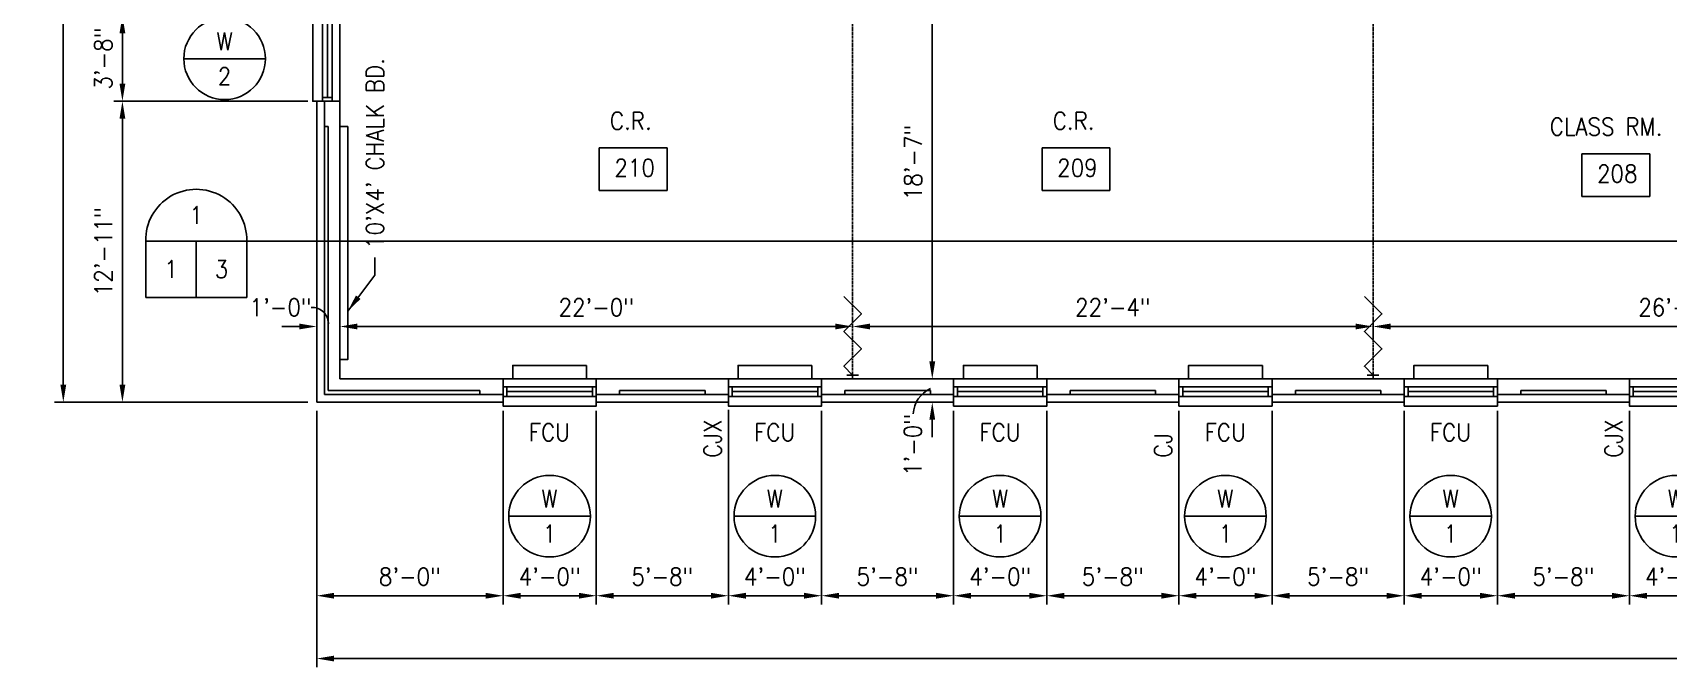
# Model space of a CAD drawing. Header units: inches. Extents: x 435 to 5963, y 191 to 2765.
# Drawn here: x 557 to 1399, y 1835 to 2162 of the extents above; entities that cross this region are included whole.
import ezdxf
from ezdxf.enums import TextEntityAlignment as Align

# ---------------------------------------------------------------- set-up
doc = ezdxf.new("R2010")
doc.units = ezdxf.units.IN
doc.header["$LTSCALE"] = 0.5
doc.header["$MEASUREMENT"] = 0
doc.linetypes.add('DASHEDX2', pattern=[1.5, 1, -0.5])
doc.layers.get('0').update_dxf_attribs({"linetype": 'CONTINUOUS'})
doc.layers.get('Defpoints').update_dxf_attribs({"linetype": 'CONTINUOUS'})
for name, color, linetype in [('A-ANNO-DIMS', 7, 'CONTINUOUS'), ('A-ANNO-TEXT', 7, 'CONTINUOUS'), ('A-EQPM', 3, 'CONTINUOUS'), ('A-FLOR-IDEN', 7, 'CONTINUOUS'), ('A-GLAZ', 3, 'CONTINUOUS'), ('A-GLAZ-IDEN', 7, 'CONTINUOUS'), ('A-GLAZ-SILL', 3, 'CONTINUOUS'), ('A-SECT-IDEN', 7, 'CONTINUOUS'), ('A-WALL', 2, 'CONTINUOUS'), ('A-WALL-MOVE', 2, 'CONTINUOUS'), ('M-HVAC-EQPM', 4, 'CONTINUOUS'), ('S-SLAB-JOIN', 2, 'CONTINUOUS')]:
    doc.layers.add(name, color=color, linetype=linetype)
doc.styles.add('ROMANS', font='romans.shx', dxfattribs={"width": 0.9})
doc.dimstyles.new('DIM96', dxfattribs={"dimscale": 96, "dimtxt": 0.09375, "dimasz": 0.09375, "dimexe": 0.046875, "dimexo": 0.046875, "dimgap": 0.046875, "dimtad": 1, "dimdec": 4, "dimzin": 3, "dimdsep": 46, "dimlunit": 4, "dimtxsty": 'ROMANS', "dimcen": 0.046875, "dimaunit": 1, "dimadec": 0, "dimazin": 0, "dimtfac": 0.7, "dimtdec": 4, "dimtofl": 0, "dimtmove": 2, "dimatfit": 3, "dimfxl": 1, "dimfrac": 1, "dimtolj": 1, "dimtzin": 0, "dimarcsym": 0})
doc.dimstyles.new('DIM96A', dxfattribs={"dimscale": 96, "dimtxt": 0.09375, "dimasz": 0.09375, "dimexe": 0.046875, "dimexo": 0.046875, "dimgap": 0.046875, "dimtad": 1, "dimdec": 4, "dimzin": 3, "dimdsep": 46, "dimlunit": 4, "dimtxsty": 'ROMANS', "dimcen": 0.046875, "dimaunit": 1, "dimadec": 0, "dimazin": 0, "dimtfac": 0.7, "dimtdec": 4, "dimtofl": 0, "dimtmove": 2, "dimatfit": 3, "dimfxl": 1, "dimfrac": 1, "dimtolj": 1, "dimtzin": 0, "dimarcsym": 0})
doc.dimstyles.new('LED96', dxfattribs={"dimscale": 96, "dimtxt": 0.09375, "dimasz": 0.09375, "dimexe": 0.046875, "dimexo": 0.046875, "dimgap": 0.046875, "dimtad": 0, "dimdec": 4, "dimzin": 3, "dimdsep": 46, "dimlunit": 4, "dimtxsty": 'ROMANS', "dimcen": 0.046875, "dimaunit": 1, "dimadec": 0, "dimazin": 0, "dimtfac": 0.7, "dimtdec": 4, "dimtofl": 0, "dimtmove": 2, "dimatfit": 3, "dimfxl": 1, "dimfrac": 1, "dimtolj": 1, "dimtzin": 0, "dimarcsym": 0})

# ---------------------------------------------------------------- blocks, each defined once
blk = doc.blocks.new('SILL')
for points in [[(0, 0), (48, 0), (48, -4), (0, -4)], [(0, -9), (48, -9), (48, -14), (0, -14)]]:
    blk.add_lwpolyline(points, close=True)
blk = doc.blocks.new('GLAZ')
for p, q in [((2, -5), (2, 0)), ((46, -5), (46, 0)), ((2, -2.5), (46, -2.5))]:
    blk.add_line(p, q)
blk.add_lwpolyline([(0, 0), (48, 0), (48, -5), (0, -5)], close=True)
blk = doc.blocks.new('GLAZ1')
for p, q in [((2, 5), (2, 0)), ((2, 2.5), (42, 2.5)), ((42, 5), (42, 0))]:
    blk.add_line(p, q)
blk.add_lwpolyline([(0, 0), (44, 0), (44, 5), (0, 5)], close=True)
blk = doc.blocks.new('SILL1')
for points in [[(0, 9), (44, 9), (44, 14), (0, 14)], [(0, 0), (44, 0), (44, 4), (0, 4)]]:
    blk.add_lwpolyline(points, close=True)
blk = doc.blocks.new('*D204')
at = {"layer": 'A-ANNO-DIMS', "color": 0, "lineweight": -2}
for p, q in [((698.5, 2530), (568.04, 2530)), ((572.54, 2521), (572.54, 1981)), ((698.5, 1972), (568.04, 1972))]:
    blk.add_line(p, q, dxfattribs=at)
at = {"layer": 'A-ANNO-DIMS', "color": 0}
for points in [[(571.04, 2521), (574.04, 2521), (572.54, 2530)], [(571.04, 1981), (574.04, 1981), (572.54, 1972)]]:
    blk.add_solid(points, dxfattribs=at)
at = {"layer": 'Defpoints', "color": 0}
for p in [(703, 2530), (572.54, 1972), (703, 1972)]:
    blk.add_point(p, dxfattribs=at)
at = {"layer": 'A-ANNO-DIMS', "color": 0, "insert": (562.68, 2251), "char_height": 9, "attachment_point": 5, "rotation": 90, "style": 'ROMANS'}
blk.add_mtext('\\A1;46\'-6"', dxfattribs=at)
blk = doc.blocks.new('*D292')
at = {"layer": 'A-ANNO-DIMS', "color": 0, "lineweight": -2}
for p, q in [((698.5, 2171), (598.47, 2171)), ((602.97, 2162), (602.97, 2136)), ((698.5, 2127), (598.47, 2127))]:
    blk.add_line(p, q, dxfattribs=at)
at = {"layer": 'A-ANNO-DIMS', "color": 0}
for points in [[(601.47, 2162), (604.47, 2162), (602.97, 2171)], [(601.47, 2136), (604.47, 2136), (602.97, 2127)]]:
    blk.add_solid(points, dxfattribs=at)
at = {"layer": 'Defpoints', "color": 0}
for p in [(703, 2171), (602.97, 2127), (703, 2127)]:
    blk.add_point(p, dxfattribs=at)
at = {"layer": 'A-ANNO-DIMS', "color": 0, "insert": (593.11, 2149), "char_height": 9, "attachment_point": 5, "rotation": 90, "style": 'ROMANS'}
blk.add_mtext('\\A1;3\'-8"', dxfattribs=at)
blk = doc.blocks.new('*D293')
at = {"layer": 'A-ANNO-DIMS', "color": 0, "lineweight": -2}
for p, q in [((698.5, 2127), (598.47, 2127)), ((602.97, 2118), (602.97, 1981)), ((657.47, 1972), (598.47, 1972))]:
    blk.add_line(p, q, dxfattribs=at)
at = {"layer": 'A-ANNO-DIMS', "color": 0}
for points in [[(601.47, 2118), (604.47, 2118), (602.97, 2127)], [(601.47, 1981), (604.47, 1981), (602.97, 1972)]]:
    blk.add_solid(points, dxfattribs=at)
at = {"layer": 'Defpoints', "color": 0}
for p in [(703, 2127), (602.97, 1972), (661.97, 1972)]:
    blk.add_point(p, dxfattribs=at)
at = {"layer": 'A-ANNO-DIMS', "color": 0, "insert": (593.11, 2049.5), "char_height": 9, "attachment_point": 5, "rotation": 90, "style": 'ROMANS'}
blk.add_mtext('\\A1;12\'-11"', dxfattribs=at)
blk = doc.blocks.new('*D209')
at = {"layer": 'A-ANNO-DIMS', "color": 0, "lineweight": -2}
for p, q in [((703, 1967.5), (703, 1835.47)), ((3103, 1967.5), (3103, 1835.47)), ((712, 1839.97), (3094, 1839.97))]:
    blk.add_line(p, q, dxfattribs=at)
at = {"layer": 'A-ANNO-DIMS', "color": 0}
for points in [[(712, 1841.47), (712, 1838.47), (703, 1839.97)], [(3094, 1841.47), (3094, 1838.47), (3103, 1839.97)]]:
    blk.add_solid(points, dxfattribs=at)
at = {"layer": 'Defpoints', "color": 0}
for p in [(703, 1972), (3103, 1972), (3103, 1839.97)]:
    blk.add_point(p, dxfattribs=at)
at = {"layer": 'A-ANNO-DIMS', "color": 0, "insert": (1903, 1849.83), "char_height": 9, "attachment_point": 5, "style": 'ROMANS'}
blk.add_mtext('\\A1;200\'-0"', dxfattribs=at)
blk = doc.blocks.new('*D210')
at = {"layer": 'A-ANNO-DIMS', "color": 0, "lineweight": -2}
for p, q in [((703, 1967.5), (703, 1867.83)), ((799, 1967.5), (799, 1867.83)), ((712, 1872.33), (790, 1872.33))]:
    blk.add_line(p, q, dxfattribs=at)
at = {"layer": 'A-ANNO-DIMS', "color": 0}
for points in [[(712, 1873.83), (712, 1870.83), (703, 1872.33)], [(790, 1873.83), (790, 1870.83), (799, 1872.33)]]:
    blk.add_solid(points, dxfattribs=at)
at = {"layer": 'Defpoints', "color": 0}
for p in [(703, 1972), (799, 1972), (799, 1872.33)]:
    blk.add_point(p, dxfattribs=at)
at = {"layer": 'A-ANNO-DIMS', "color": 0, "insert": (751, 1882.18), "char_height": 9, "attachment_point": 5, "style": 'ROMANS'}
blk.add_mtext('\\A1;8\'-0"', dxfattribs=at)
blk = doc.blocks.new('*D211')
at = {"layer": 'A-ANNO-DIMS', "color": 0, "lineweight": -2}
for p, q in [((799, 1967.5), (799, 1867.83)), ((847, 1967.5), (847, 1867.83)), ((808, 1872.33), (838, 1872.33))]:
    blk.add_line(p, q, dxfattribs=at)
at = {"layer": 'A-ANNO-DIMS', "color": 0}
for points in [[(808, 1873.83), (808, 1870.83), (799, 1872.33)], [(838, 1873.83), (838, 1870.83), (847, 1872.33)]]:
    blk.add_solid(points, dxfattribs=at)
at = {"layer": 'Defpoints', "color": 0}
for p in [(799, 1972), (847, 1972), (847, 1872.33)]:
    blk.add_point(p, dxfattribs=at)
at = {"layer": 'A-ANNO-DIMS', "color": 0, "insert": (823, 1882.18), "char_height": 9, "attachment_point": 5, "style": 'ROMANS'}
blk.add_mtext('\\A1;4\'-0"', dxfattribs=at)
blk = doc.blocks.new('*D212')
at = {"layer": 'A-ANNO-DIMS', "color": 0, "lineweight": -2}
for p, q in [((847, 1967.5), (847, 1867.83)), ((915, 1968), (915, 1867.83)), ((856, 1872.33), (906, 1872.33))]:
    blk.add_line(p, q, dxfattribs=at)
at = {"layer": 'A-ANNO-DIMS', "color": 0}
for points in [[(856, 1873.83), (856, 1870.83), (847, 1872.33)], [(906, 1873.83), (906, 1870.83), (915, 1872.33)]]:
    blk.add_solid(points, dxfattribs=at)
at = {"layer": 'Defpoints', "color": 0}
for p in [(847, 1972), (915, 1972.5), (915, 1872.33)]:
    blk.add_point(p, dxfattribs=at)
at = {"layer": 'A-ANNO-DIMS', "color": 0, "insert": (881, 1882.18), "char_height": 9, "attachment_point": 5, "style": 'ROMANS'}
blk.add_mtext('\\A1;5\'-8"', dxfattribs=at)
blk = doc.blocks.new('*D213')
at = {"layer": 'A-ANNO-DIMS', "color": 0, "lineweight": -2}
for p, q in [((915, 1968), (915, 1867.83)), ((963, 1967.5), (963, 1867.83)), ((924, 1872.33), (954, 1872.33))]:
    blk.add_line(p, q, dxfattribs=at)
at = {"layer": 'A-ANNO-DIMS', "color": 0}
for points in [[(924, 1873.83), (924, 1870.83), (915, 1872.33)], [(954, 1873.83), (954, 1870.83), (963, 1872.33)]]:
    blk.add_solid(points, dxfattribs=at)
at = {"layer": 'Defpoints', "color": 0}
for p in [(915, 1972.5), (963, 1972), (963, 1872.33)]:
    blk.add_point(p, dxfattribs=at)
at = {"layer": 'A-ANNO-DIMS', "color": 0, "insert": (939, 1882.18), "char_height": 9, "attachment_point": 5, "style": 'ROMANS'}
blk.add_mtext('\\A1;4\'-0"', dxfattribs=at)
blk = doc.blocks.new('*D214')
at = {"layer": 'A-ANNO-DIMS', "color": 0, "lineweight": -2}
for p, q in [((963, 1967.5), (963, 1867.83)), ((1031, 1967.5), (1031, 1867.83)), ((972, 1872.33), (1022, 1872.33))]:
    blk.add_line(p, q, dxfattribs=at)
at = {"layer": 'A-ANNO-DIMS', "color": 0}
for points in [[(972, 1873.83), (972, 1870.83), (963, 1872.33)], [(1022, 1873.83), (1022, 1870.83), (1031, 1872.33)]]:
    blk.add_solid(points, dxfattribs=at)
at = {"layer": 'Defpoints', "color": 0}
for p in [(963, 1972), (1031, 1972), (1031, 1872.33)]:
    blk.add_point(p, dxfattribs=at)
at = {"layer": 'A-ANNO-DIMS', "color": 0, "insert": (997, 1882.18), "char_height": 9, "attachment_point": 5, "style": 'ROMANS'}
blk.add_mtext('\\A1;5\'-8"', dxfattribs=at)
blk = doc.blocks.new('*D215')
at = {"layer": 'A-ANNO-DIMS', "color": 0, "lineweight": -2}
for p, q in [((1031, 1967.5), (1031, 1867.83)), ((1079, 1967.5), (1079, 1867.83)), ((1040, 1872.33), (1070, 1872.33))]:
    blk.add_line(p, q, dxfattribs=at)
at = {"layer": 'A-ANNO-DIMS', "color": 0}
for points in [[(1040, 1873.83), (1040, 1870.83), (1031, 1872.33)], [(1070, 1873.83), (1070, 1870.83), (1079, 1872.33)]]:
    blk.add_solid(points, dxfattribs=at)
at = {"layer": 'Defpoints', "color": 0}
for p in [(1031, 1972), (1079, 1972), (1079, 1872.33)]:
    blk.add_point(p, dxfattribs=at)
at = {"layer": 'A-ANNO-DIMS', "color": 0, "insert": (1055, 1882.18), "char_height": 9, "attachment_point": 5, "style": 'ROMANS'}
blk.add_mtext('\\A1;4\'-0"', dxfattribs=at)
blk = doc.blocks.new('*D216')
at = {"layer": 'A-ANNO-DIMS', "color": 0, "lineweight": -2}
for p, q in [((1079, 1967.5), (1079, 1867.83)), ((1147, 1967.5), (1147, 1867.83)), ((1088, 1872.33), (1138, 1872.33))]:
    blk.add_line(p, q, dxfattribs=at)
at = {"layer": 'A-ANNO-DIMS', "color": 0}
for points in [[(1088, 1873.83), (1088, 1870.83), (1079, 1872.33)], [(1138, 1873.83), (1138, 1870.83), (1147, 1872.33)]]:
    blk.add_solid(points, dxfattribs=at)
at = {"layer": 'Defpoints', "color": 0}
for p in [(1079, 1972), (1147, 1972), (1147, 1872.33)]:
    blk.add_point(p, dxfattribs=at)
at = {"layer": 'A-ANNO-DIMS', "color": 0, "insert": (1113, 1882.18), "char_height": 9, "attachment_point": 5, "style": 'ROMANS'}
blk.add_mtext('\\A1;5\'-8"', dxfattribs=at)
blk = doc.blocks.new('*D217')
at = {"layer": 'A-ANNO-DIMS', "color": 0, "lineweight": -2}
for p, q in [((1147, 1967.5), (1147, 1867.83)), ((1195, 1967.5), (1195, 1867.83)), ((1156, 1872.33), (1186, 1872.33))]:
    blk.add_line(p, q, dxfattribs=at)
at = {"layer": 'A-ANNO-DIMS', "color": 0}
for points in [[(1156, 1873.83), (1156, 1870.83), (1147, 1872.33)], [(1186, 1873.83), (1186, 1870.83), (1195, 1872.33)]]:
    blk.add_solid(points, dxfattribs=at)
at = {"layer": 'Defpoints', "color": 0}
for p in [(1147, 1972), (1195, 1972), (1195, 1872.33)]:
    blk.add_point(p, dxfattribs=at)
at = {"layer": 'A-ANNO-DIMS', "color": 0, "insert": (1171, 1882.18), "char_height": 9, "attachment_point": 5, "style": 'ROMANS'}
blk.add_mtext('\\A1;4\'-0"', dxfattribs=at)
blk = doc.blocks.new('*D218')
at = {"layer": 'A-ANNO-DIMS', "color": 0, "lineweight": -2}
for p, q in [((1195, 1967.5), (1195, 1867.83)), ((1263, 1967.5), (1263, 1867.83)), ((1204, 1872.33), (1254, 1872.33))]:
    blk.add_line(p, q, dxfattribs=at)
at = {"layer": 'A-ANNO-DIMS', "color": 0}
for points in [[(1204, 1873.83), (1204, 1870.83), (1195, 1872.33)], [(1254, 1873.83), (1254, 1870.83), (1263, 1872.33)]]:
    blk.add_solid(points, dxfattribs=at)
at = {"layer": 'Defpoints', "color": 0}
for p in [(1195, 1972), (1263, 1972), (1263, 1872.33)]:
    blk.add_point(p, dxfattribs=at)
at = {"layer": 'A-ANNO-DIMS', "color": 0, "insert": (1229, 1882.18), "char_height": 9, "attachment_point": 5, "style": 'ROMANS'}
blk.add_mtext('\\A1;5\'-8"', dxfattribs=at)
blk = doc.blocks.new('*D219')
at = {"layer": 'A-ANNO-DIMS', "color": 0, "lineweight": -2}
for p, q in [((1263, 1967.5), (1263, 1867.83)), ((1311, 1967.5), (1311, 1867.83)), ((1272, 1872.33), (1302, 1872.33))]:
    blk.add_line(p, q, dxfattribs=at)
at = {"layer": 'A-ANNO-DIMS', "color": 0}
for points in [[(1272, 1873.83), (1272, 1870.83), (1263, 1872.33)], [(1302, 1873.83), (1302, 1870.83), (1311, 1872.33)]]:
    blk.add_solid(points, dxfattribs=at)
at = {"layer": 'Defpoints', "color": 0}
for p in [(1263, 1972), (1311, 1972), (1311, 1872.33)]:
    blk.add_point(p, dxfattribs=at)
at = {"layer": 'A-ANNO-DIMS', "color": 0, "insert": (1287, 1882.18), "char_height": 9, "attachment_point": 5, "style": 'ROMANS'}
blk.add_mtext('\\A1;4\'-0"', dxfattribs=at)
blk = doc.blocks.new('*D220')
at = {"layer": 'A-ANNO-DIMS', "color": 0, "lineweight": -2}
for p, q in [((1311, 1967.5), (1311, 1867.83)), ((1379, 1967.5), (1379, 1867.83)), ((1320, 1872.33), (1370, 1872.33))]:
    blk.add_line(p, q, dxfattribs=at)
at = {"layer": 'A-ANNO-DIMS', "color": 0}
for points in [[(1320, 1873.83), (1320, 1870.83), (1311, 1872.33)], [(1370, 1873.83), (1370, 1870.83), (1379, 1872.33)]]:
    blk.add_solid(points, dxfattribs=at)
at = {"layer": 'Defpoints', "color": 0}
for p in [(1311, 1972), (1379, 1972), (1379, 1872.33)]:
    blk.add_point(p, dxfattribs=at)
at = {"layer": 'A-ANNO-DIMS', "color": 0, "insert": (1345, 1882.18), "char_height": 9, "attachment_point": 5, "style": 'ROMANS'}
blk.add_mtext('\\A1;5\'-8"', dxfattribs=at)
blk = doc.blocks.new('*D221')
at = {"layer": 'A-ANNO-DIMS', "color": 0, "lineweight": -2}
for p, q in [((1379, 1967.5), (1379, 1867.83)), ((1427, 1967.5), (1427, 1867.83)), ((1388, 1872.33), (1418, 1872.33))]:
    blk.add_line(p, q, dxfattribs=at)
at = {"layer": 'A-ANNO-DIMS', "color": 0}
for points in [[(1388, 1873.83), (1388, 1870.83), (1379, 1872.33)], [(1418, 1873.83), (1418, 1870.83), (1427, 1872.33)]]:
    blk.add_solid(points, dxfattribs=at)
at = {"layer": 'Defpoints', "color": 0}
for p in [(1379, 1972), (1427, 1972), (1427, 1872.33)]:
    blk.add_point(p, dxfattribs=at)
at = {"layer": 'A-ANNO-DIMS', "color": 0, "insert": (1403, 1882.18), "char_height": 9, "attachment_point": 5, "style": 'ROMANS'}
blk.add_mtext('\\A1;4\'-0"', dxfattribs=at)
blk = doc.blocks.new('XXB')
for p, q in [((-0.2708, 0), (0.2708, 0)), ((-0.2708, -0.3021), (-0.2708, 0)), ((0, -0.3021), (0, 0)), ((0.2708, -0.3021), (0.2708, 0)), ((-0.2708, -0.3021), (0.2708, -0.3021))]:
    blk.add_line(p, q)
blk.add_arc((0, 0.0069), 0.2709, 358.5347, 181.4653)
at = {"style": 'ROMANS', "width": 0.9}
for tag, p in [('$', (0, 0.1389)), ('#', (0.1354, -0.151)), ('@', (-0.1354, -0.151))]:
    blk.add_attdef(tag, text='', height=0.0938, dxfattribs=at).set_placement(p, align=Align.MIDDLE)
blk = doc.blocks.new('XXC')
blk.add_line((-0.2188, 0), (0.2188, 0))
blk.add_circle((0, 0), 0.2188)
at = {"style": 'ROMANS', "width": 0.9}
for tag, p in [('#', (0, 0.0937)), ('@', (0, -0.0938))]:
    blk.add_attdef(tag, text='', height=0.0938, dxfattribs=at).set_placement(p, align=Align.MIDDLE)
blk = doc.blocks.new('*D344')
at = {"layer": 'A-ANNO-DIMS', "color": 0, "lineweight": -2}
for p, q in [((703, 2007.5), (703, 2015.5)), ((715, 2007.5), (715, 2015.5)), ((694, 2011), (685, 2011)), ((724, 2011), (733, 2011))]:
    blk.add_line(p, q, dxfattribs=at)
at = {"layer": 'A-ANNO-DIMS', "color": 0}
for points in [[(694, 2012.5), (694, 2009.5), (703, 2011)], [(724, 2012.5), (724, 2009.5), (715, 2011)]]:
    blk.add_solid(points, dxfattribs=at)
at = {"layer": 'Defpoints', "color": 0}
for p in [(715, 2011), (703, 2003), (715, 2003)]:
    blk.add_point(p, dxfattribs=at)
at = {"layer": 'A-ANNO-DIMS', "color": 0, "insert": (684.42, 2020.86), "char_height": 9, "attachment_point": 5, "style": 'ROMANS'}
blk.add_mtext('\\A1;1\'-0"', dxfattribs=at)
blk = doc.blocks.new('*D345')
at = {"layer": 'A-ANNO-DIMS', "color": 0, "lineweight": -2}
for p, q in [((715, 2007.5), (715, 2015.5)), ((979, 2012.5), (979, 2015.5)), ((724, 2011), (970, 2011))]:
    blk.add_line(p, q, dxfattribs=at)
at = {"layer": 'A-ANNO-DIMS', "color": 0}
for points in [[(724, 2012.5), (724, 2009.5), (715, 2011)], [(970, 2012.5), (970, 2009.5), (979, 2011)]]:
    blk.add_solid(points, dxfattribs=at)
at = {"layer": 'Defpoints', "color": 0}
for p in [(979, 2011), (979, 2008), (715, 2003)]:
    blk.add_point(p, dxfattribs=at)
at = {"layer": 'A-ANNO-DIMS', "color": 0, "insert": (847, 2020.86), "char_height": 9, "attachment_point": 5, "style": 'ROMANS'}
blk.add_mtext('\\A1;22\'-0"', dxfattribs=at)
blk = doc.blocks.new('*D346')
at = {"layer": 'A-ANNO-DIMS', "color": 0, "lineweight": -2}
for p, q in [((979, 2012.5), (979, 2015.5)), ((1247, 2004.5), (1247, 2015.5)), ((988, 2011), (1238, 2011))]:
    blk.add_line(p, q, dxfattribs=at)
at = {"layer": 'A-ANNO-DIMS', "color": 0}
for points in [[(988, 2012.5), (988, 2009.5), (979, 2011)], [(1238, 2012.5), (1238, 2009.5), (1247, 2011)]]:
    blk.add_solid(points, dxfattribs=at)
at = {"layer": 'Defpoints', "color": 0}
for p in [(979, 2008), (1247, 2011), (1247, 2000)]:
    blk.add_point(p, dxfattribs=at)
at = {"layer": 'A-ANNO-DIMS', "color": 0, "insert": (1113, 2020.86), "char_height": 9, "attachment_point": 5, "style": 'ROMANS'}
blk.add_mtext('\\A1;22\'-4"', dxfattribs=at)
blk = doc.blocks.new('*D347')
at = {"layer": 'A-ANNO-DIMS', "color": 0, "lineweight": -2}
for p, q in [((1247, 2004.5), (1247, 2015.5)), ((1559, 2005.5), (1559, 2015.5)), ((1256, 2011), (1550, 2011))]:
    blk.add_line(p, q, dxfattribs=at)
at = {"layer": 'A-ANNO-DIMS', "color": 0}
for points in [[(1256, 2012.5), (1256, 2009.5), (1247, 2011)], [(1550, 2012.5), (1550, 2009.5), (1559, 2011)]]:
    blk.add_solid(points, dxfattribs=at)
at = {"layer": 'Defpoints', "color": 0}
for p in [(1559, 2011), (1247, 2000), (1559, 2001)]:
    blk.add_point(p, dxfattribs=at)
at = {"layer": 'A-ANNO-DIMS', "color": 0, "insert": (1403, 2020.86), "char_height": 9, "attachment_point": 5, "style": 'ROMANS'}
blk.add_mtext('\\A1;26\'-0"', dxfattribs=at)
blk = doc.blocks.new('*D367')
at = {"layer": 'A-ANNO-DIMS', "color": 0, "lineweight": -2}
for p, q in [((1029.5, 2207), (1015.5, 2207)), ((1020, 2198), (1020, 1993)), ((1026.5, 1984), (1015.5, 1984))]:
    blk.add_line(p, q, dxfattribs=at)
at = {"layer": 'A-ANNO-DIMS', "color": 0}
for points in [[(1018.5, 2198), (1021.5, 2198), (1020, 2207)], [(1018.5, 1993), (1021.5, 1993), (1020, 1984)]]:
    blk.add_solid(points, dxfattribs=at)
at = {"layer": 'Defpoints', "color": 0}
for p in [(1034, 2207), (1020, 1984), (1031, 1984)]:
    blk.add_point(p, dxfattribs=at)
at = {"layer": 'A-ANNO-DIMS', "color": 0, "insert": (1010.14, 2095.5), "char_height": 9, "attachment_point": 5, "rotation": 90, "style": 'ROMANS'}
blk.add_mtext('\\A1;18\'-7"', dxfattribs=at)
blk = doc.blocks.new('*D368')
at = {"layer": 'A-ANNO-DIMS', "color": 0, "lineweight": -2}
for p, q in [((1020, 1993), (1020, 2002)), ((1026.5, 1984), (1015.5, 1984)), ((1023.5, 1972), (1015.5, 1972)), ((1020, 1963), (1020, 1954))]:
    blk.add_line(p, q, dxfattribs=at)
at = {"layer": 'A-ANNO-DIMS', "color": 0}
for points in [[(1018.5, 1993), (1021.5, 1993), (1020, 1984)], [(1018.5, 1963), (1021.5, 1963), (1020, 1972)]]:
    blk.add_solid(points, dxfattribs=at)
at = {"layer": 'Defpoints', "color": 0}
for p in [(1031, 1984), (1020, 1972), (1028, 1972)]:
    blk.add_point(p, dxfattribs=at)
at = {"layer": 'A-ANNO-DIMS', "color": 0, "insert": (1010, 1950), "char_height": 9, "attachment_point": 5, "rotation": 90, "style": 'ROMANS'}
blk.add_mtext('\\A1;1\'-0"', dxfattribs=at)
blk = doc.blocks.new('EQB')
blk.add_lwpolyline([(-19, 7), (19, 7), (19, 0), (-19, 0)], close=True)
blk = doc.blocks.new('IDEN4')
for p, q in [((-0.1899, 0.1074), (0.1747, 0.1074)), ((-0.1899, 0.1074), (-0.1899, -0.1218)), ((0.1747, 0.1074), (0.1747, -0.1218)), ((-0.1899, -0.1218), (0.1747, -0.1218))]:
    blk.add_line(p, q)
at = {"style": 'ROMANS', "width": 0.9}
blk.add_attdef('#', text='', height=0.0938, dxfattribs=at).set_placement((0, 0), align=Align.MIDDLE)
blk = doc.blocks.new('JOINTA')
blk.add_line((0, 0), (0, -12))

msp = doc.modelspace()

# ---------------------------------------------------------------- linework, layer by layer
at = {"layer": 'A-ANNO-DIMS'}
for centre, radius, start, end in [((700.55909, 2012.40373), 8.46201, 355.95386413, 92.58290321), ((1025.58838, 1964.99395), 15.47825, 115.19205971, 176.27326941)]:
    msp.add_arc(centre, radius, start, end, dxfattribs=at)
at = {"layer": 'A-EQPM'}
msp.add_lwpolyline([(715, 2114), (719, 2114), (719, 1994), (715, 1994)], close=True, dxfattribs=at)
at = {"layer": 'A-SECT-IDEN'}
msp.add_line((667, 2055), (3147, 2055), dxfattribs=at)
at = {"layer": 'A-WALL'}
for p, q in [((703, 1972), (703, 2127)), ((703, 2127), (715, 2127)), ((707, 1976), (707, 2127)), ((715, 1984), (715, 2127)), ((707, 2114), (709, 2114)), ((709, 1978), (709, 2114)), ((715, 1984), (799, 1984)), ((799, 1972), (799, 1984)), ((847, 1972), (847, 1984)), ((847, 1984), (915, 1984)), ((915, 1972), (915, 1984)), ((963, 1972), (963, 1984)), ((963, 1984), (1031, 1984)), ((1031, 1972), (1031, 1984)), ((1079, 1972), (1079, 1984)), ((1079, 1984), (1147, 1984)), ((1147, 1972), (1147, 1984)), ((1195, 1972), (1195, 1984)), ((1195, 1984), (1263, 1984)), ((1263, 1972), (1263, 1984)), ((1311, 1972), (1311, 1984)), ((1311, 1984), (1379, 1984)), ((1379, 1972), (1379, 1984)), ((703, 1972), (799, 1972)), ((799, 1976), (707, 1976)), ((709, 1978), (787, 1978)), ((787, 1978), (787, 1976)), ((915, 1976), (847, 1976)), ((847, 1972), (915, 1972)), ((859, 1978), (903, 1978)), ((859, 1976), (859, 1978)), ((903, 1978), (903, 1976)), ((1031, 1976), (963, 1976)), ((963, 1972), (1031, 1972)), ((975, 1978), (1019, 1978)), ((975, 1976), (975, 1978)), ((1019, 1978), (1019, 1976)), ((1147, 1976), (1079, 1976)), ((1079, 1972), (1147, 1972)), ((1091, 1978), (1135, 1978)), ((1091, 1976), (1091, 1978)), ((1135, 1978), (1135, 1976)), ((1263, 1976), (1195, 1976)), ((1195, 1972), (1263, 1972)), ((1207, 1978), (1251, 1978)), ((1207, 1976), (1207, 1978)), ((1251, 1978), (1251, 1976)), ((1379, 1976), (1311, 1976)), ((1311, 1972), (1379, 1972)), ((1323, 1978), (1367, 1978)), ((1323, 1976), (1323, 1978)), ((1367, 1978), (1367, 1976))]:
    msp.add_line(p, q, dxfattribs=at)
at = {"layer": 'A-WALL-MOVE', "linetype": 'DASHEDX2'}
for p, q in [((979, 1984), (979, 2207)), ((1247, 1984), (1247, 2207))]:
    msp.add_line(p, q, dxfattribs=at)
at = {"layer": 'A-WALL-MOVE'}
for p, q in [((976, 1986), (982, 1986)), ((1244, 1986), (1250, 1986))]:
    msp.add_line(p, q, dxfattribs=at)
for points in [[(979, 1986), (974.5, 1990.5), (983.5, 1999.5), (974.5, 2008.5), (983.5, 2017.5), (974.5, 2026.5)], [(1247, 1986), (1242.5, 1990.5), (1251.5, 1999.5), (1242.5, 2008.5), (1251.5, 2017.5), (1242.5, 2026.5)]]:
    msp.add_lwpolyline(points, dxfattribs=at)

# ---------------------------------------------------------------- block references
at = {"layer": 'A-FLOR-IDEN', "xscale": 96, "yscale": 96, "zscale": 96}
for p, values in [((866.73047, 2092.69398), {'#': '210'}), ((1094.73047, 2092.69398), {'#': '209'}), ((1372.73047, 2089.69398), {'#': '208'})]:
    msp.add_blockref('IDEN4', p, dxfattribs=at).add_auto_attribs(values)
at = {"layer": 'A-GLAZ', "rotation": 90}
msp.add_blockref('GLAZ1', (711, 2127), dxfattribs=at)
at = {"layer": 'A-GLAZ'}
for p in [(799, 1980), (915, 1980), (1031, 1980), (1147, 1980), (1263, 1980), (1379, 1980)]:
    msp.add_blockref('GLAZ', p, dxfattribs=at)
at = {"layer": 'A-GLAZ-IDEN', "xscale": 96, "yscale": 96, "zscale": 96}
for p, values in [((655.58566, 2148.9012), {'#': 'W', '@': '2'}), ((822.93102, 1913.29389), {'#': 'W', '@': '1'}), ((938.93102, 1913.29389), {'#': 'W', '@': '1'}), ((1054.93102, 1913.29389), {'#': 'W', '@': '1'}), ((1170.93102, 1913.29389), {'#': 'W', '@': '1'}), ((1286.93102, 1913.29389), {'#': 'W', '@': '1'}), ((1402.93102, 1913.29389), {'#': 'W', '@': '1'})]:
    msp.add_blockref('XXC', p, dxfattribs=at).add_auto_attribs(values)
at = {"layer": 'A-GLAZ-SILL', "rotation": 90}
msp.add_blockref('SILL1', (715, 2127), dxfattribs=at)
at = {"layer": 'A-GLAZ-SILL'}
for p in [(799, 1984), (915, 1984), (1031, 1984), (1147, 1984), (1263, 1984), (1379, 1984)]:
    msp.add_blockref('SILL', p, dxfattribs=at)
at = {"layer": 'A-SECT-IDEN', "xscale": 96, "yscale": 96, "zscale": 96}
msp.add_blockref('XXB', (641, 2055), dxfattribs=at).add_auto_attribs({'@': '1', '#': '3', '$': '1'})
at = {"layer": 'M-HVAC-EQPM', "xscale": -1}
for p in [(823, 1984), (939, 1984), (1055, 1984), (1171, 1984), (1287, 1984)]:
    msp.add_blockref('EQB', p, dxfattribs=at)
at = {"layer": 'S-SLAB-JOIN'}
for p in [(915, 1984), (1147, 1984), (1379, 1984)]:
    msp.add_blockref('JOINTA', p, dxfattribs=at)

# ---------------------------------------------------------------- texts
at = {"layer": 'A-ANNO-TEXT', "style": 'ROMANS', "width": 0.9}
for p in [(812.28015, 1952.02749), (928.28015, 1952.02749), (1044.28015, 1952.02749), (1160.28015, 1952.02749), (1276.28015, 1952.02749)]:
    msp.add_text('FCU', height=9, dxfattribs=at).set_placement(p)
for s, p in [('CJX', (911.39672, 1943.30046)), ('CJ', (1143.39672, 1943.30046)), ('CJX', (1375.39672, 1943.30046))]:
    msp.add_text(s, height=9, rotation=90, dxfattribs=at).set_placement(p)
at = {"layer": 'A-ANNO-TEXT', "insert": (728.5, 2051), "char_height": 9, "attachment_point": 1, "rotation": 90, "style": 'ROMANS'}
msp.add_mtext("\\A1;10'X4' CHALK BD.", dxfattribs=at)
at = {"layer": 'A-FLOR-IDEN', "style": 'ROMANS', "width": 0.9}
for s, p in [('C.R.', (854, 2112.42857)), ('C.R.', (1082, 2112.42857)), ('CLASS RM.', (1338, 2109.42857))]:
    msp.add_text(s, height=9, dxfattribs=at).set_placement(p)

# ---------------------------------------------------------------- dimensions: what is measured, and where the dimension line sits
at = {"layer": 'A-ANNO-DIMS'}
for base, p1, p2, dimstyle, picture, middle in [((572.54163, 1972), (703, 2530), (703, 1972), 'DIM96', '*D204', (562.68449, 2251)), ((1020, 1984), (1034, 2207), (1031, 1984), 'DIM96A', '*D367', (1010.14286, 2095.5)), ((602.96971, 2127), (703, 2171), (703, 2127), 'DIM96', '*D292', (593.11257, 2149)), ((602.96971, 1972), (703, 2127), (661.96971, 1972), 'DIM96', '*D293', (593.11257, 2049.5))]:
    dim = msp.add_linear_dim(base=base, p1=p1, p2=p2, angle=90, dimstyle=dimstyle, dxfattribs=at)
    dim.commit()
    dim.dimension.update_dxf_attribs({"geometry": picture, "text_midpoint": middle})
dim = msp.add_linear_dim(base=(715, 2011), p1=(703, 2003), p2=(715, 2003), dimstyle='DIM96A', dxfattribs=at)
dim.commit()
dim.dimension.update_dxf_attribs({"geometry": '*D344', "text_midpoint": (684.42345, 2020.85714), "dimtype": 160})
for base, p1, p2, dimstyle, picture, middle in [((979, 2011), (715, 2003), (979, 2008), 'DIM96A', '*D345', (847, 2020.85714)), ((1247, 2011), (979, 2008), (1247, 2000), 'DIM96A', '*D346', (1113, 2020.85714)), ((1559, 2011), (1247, 2000), (1559, 2001), 'DIM96A', '*D347', (1403, 2020.85714)), ((3103, 1839.97038), (703, 1972), (3103, 1972), 'DIM96', '*D209', (1903, 1849.82752)), ((799, 1872.32776), (703, 1972), (799, 1972), 'DIM96', '*D210', (751, 1882.1849)), ((847, 1872.32776), (799, 1972), (847, 1972), 'DIM96', '*D211', (823, 1882.1849)), ((915, 1872.32776), (847, 1972), (915, 1972.5), 'DIM96', '*D212', (881, 1882.1849)), ((963, 1872.32776), (915, 1972.5), (963, 1972), 'DIM96', '*D213', (939, 1882.1849)), ((1031, 1872.32776), (963, 1972), (1031, 1972), 'DIM96', '*D214', (997, 1882.1849)), ((1079, 1872.32776), (1031, 1972), (1079, 1972), 'DIM96', '*D215', (1055, 1882.1849)), ((1147, 1872.32776), (1079, 1972), (1147, 1972), 'DIM96', '*D216', (1113, 1882.1849)), ((1195, 1872.32776), (1147, 1972), (1195, 1972), 'DIM96', '*D217', (1171, 1882.1849)), ((1263, 1872.32776), (1195, 1972), (1263, 1972), 'DIM96', '*D218', (1229, 1882.1849)), ((1311, 1872.32776), (1263, 1972), (1311, 1972), 'DIM96', '*D219', (1287, 1882.1849)), ((1379, 1872.32776), (1311, 1972), (1379, 1972), 'DIM96', '*D220', (1345, 1882.1849)), ((1427, 1872.32776), (1379, 1972), (1427, 1972), 'DIM96', '*D221', (1403, 1882.1849))]:
    dim = msp.add_linear_dim(base=base, p1=p1, p2=p2, dimstyle=dimstyle, dxfattribs=at)
    dim.commit()
    dim.dimension.update_dxf_attribs({"geometry": picture, "text_midpoint": middle})
dim = msp.add_linear_dim(base=(1020, 1972), p1=(1031, 1984), p2=(1028, 1972), angle=90, dimstyle='DIM96A', dxfattribs=at)
dim.commit()
dim.dimension.update_dxf_attribs({"geometry": '*D368', "text_midpoint": (1010, 1950), "dimtype": 160})

# ---------------------------------------------------------------- leaders
at = {"layer": 'A-ANNO-TEXT', "annotation_type": 0, "has_hookline": 1, "hookline_direction": 0, "text_width": 109.15714, "horizontal_direction": (0, 1, 0)}
msp.add_leader([(719, 2018.91571), (733, 2037.5), (733, 2046.5)], dimstyle='LED96', override={"dimgap": 0.046875, "dimtad": 0}, dxfattribs=at)

doc.saveas('drawing.dxf')
